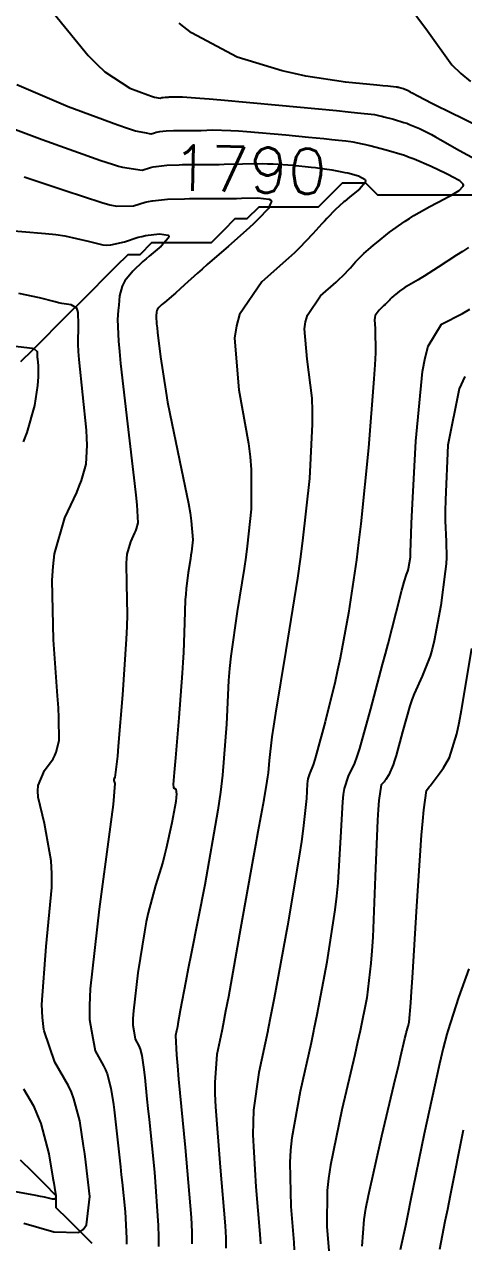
# Model space of a CAD drawing. Header units: metres. Extents: x 837117 to 838479, y 1189012 to 1191015.
# Drawn here: x 838248.2 to 838285.1, y 1189982.2 to 1190084.5 of the extents above; entities that cross this region are included whole.
import ezdxf

# ---------------------------------------------------------------- set-up
doc = ezdxf.new("R2010")
doc.units = ezdxf.units.M
doc.header["$LTSCALE"] = 0.3
for name, color, linetype in [('COTAS 10', 1, 'Continuous'), ('COTAS INT', 252, 'Continuous'), ('DRENAJE', 5, 'Continuous')]:
    doc.layers.add(name, color=color, linetype=linetype)
doc.styles.get("Standard").update_dxf_attribs({"font": 'simplex.shx'})

msp = doc.modelspace()

# ---------------------------------------------------------------- linework, layer by layer
at = {"layer": 'COTAS 10'}
for points in [[(838244.73, 1190076.64), (838249.68, 1190074.81), (838254.59, 1190073.04), (838255.58, 1190072.72), (838256.09, 1190072.57), (838256.41, 1190072.48), (838258.08, 1190072.24), (838258.78, 1190072.46), (838259, 1190072.5), (838259.23, 1190072.54), (838260.14, 1190072.64), (838261.17, 1190072.68), (838261.46, 1190072.69), (838261.76, 1190072.69), (838262.9, 1190072.7), (838264.16, 1190072.7), (838264.54, 1190072.71), (838264.94, 1190072.72), (838266.49, 1190072.77), (838268.13, 1190072.78), (838268.59, 1190072.77), (838269.06, 1190072.76), (838270.73, 1190072.64), (838272.26, 1190072.48), (838272.62, 1190072.44), (838272.96, 1190072.4), (838273.98, 1190072.25), (838274.84, 1190072.09), (838275.08, 1190072.04), (838275.33, 1190071.99), (838276.22, 1190071.76), (838276.78, 1190071.45), (838276.82, 1190071.33), (838276.8, 1190071.2), (838276.31, 1190070.64), (838275.49, 1190069.98), (838275.27, 1190069.8), (838275.06, 1190069.61), (838275.01, 1190069.57), (838274.61, 1190069.2), (838274.31, 1190068.92), (838273.57, 1190068.18), (838273.37, 1190067.96), (838273.16, 1190067.73), (838272.41, 1190066.87), (838271.29, 1190065.7), (838270.85, 1190065.29), (838270.36, 1190064.83), (838268.12, 1190062.86), (838266.25, 1190060.1), (838265.98, 1190059.16), (838265.83, 1190058.14), (838266.19, 1190053.78), (838267, 1190049.29), (838267.14, 1190048.18), (838267.23, 1190047.12), (838267.23, 1190043.78), (838266.88, 1190040.66), (838266.76, 1190039.74), (838266.63, 1190038.8), (838266.05, 1190035.19), (838265.51, 1190031.45), (838265.41, 1190030.42), (838265.32, 1190029.4), (838265.14, 1190025.73), (838264.82, 1190021.45), (838264.64, 1190020.04), (838264.42, 1190018.53), (838263.32, 1190012.26), (838262.17, 1190006.45), (838261.93, 1190005.22), (838261.73, 1190004.16), (838261.27, 1190001.72), (838261.07, 1190000.58), (838261.02, 1190000.33), (838260.98, 1190000.12), (838260.95, 1190000), (838260.87, 1189999.61), (838260.95, 1189997.98), (838261.03, 1189997.06), (838261.13, 1189995.94), (838261.69, 1189990.21), (838262.17, 1189984.34), (838262.23, 1189983.14), (838262.25, 1189982.12)], [(838276.53, 1189981.94), (838276.7, 1189984.17), (838276.85, 1189985.1), (838277.06, 1189986.17), (838278.18, 1189991.18), (838279.34, 1189996.03), (838279.58, 1189997), (838279.77, 1189997.8), (838280.13, 1189999.36), (838280.22, 1189999.79), (838280.25, 1189999.89), (838280.27, 1189999.98), (838280.28, 1190000), (838280.34, 1190000.21), (838280.41, 1190000.39), (838280.42, 1190000.44), (838280.44, 1190000.5), (838280.49, 1190000.72), (838280.62, 1190002.35), (838280.69, 1190003.3), (838280.76, 1190004.46), (838281.14, 1190010.45), (838281.53, 1190016.43), (838281.62, 1190017.59), (838281.71, 1190018.54), (838281.94, 1190020.18), (838282.16, 1190020.47), (838282.24, 1190020.57), (838282.32, 1190020.67), (838282.68, 1190021.11), (838283.1, 1190021.69), (838283.23, 1190021.88), (838283.36, 1190022.08), (838283.87, 1190022.95), (838284.48, 1190024.93), (838284.68, 1190025.84), (838284.89, 1190026.91), (838285.75, 1190032.08)]]:
    msp.add_lwpolyline(points, dxfattribs=at)
at = {"layer": 'COTAS INT'}
for points in [[(838280.15, 1190086.44), (838282.01, 1190083.92), (838284.07, 1190081.07), (838284.82, 1190080.35), (838285.63, 1190079.67)], [(838250.67, 1190085.35), (838253.54, 1190081.84), (838254.25, 1190081.11), (838254.92, 1190080.49), (838257.02, 1190079.1), (838258.54, 1190078.54), (838258.84, 1190078.44), (838259.09, 1190078.36), (838259.57, 1190078.27), (838259.73, 1190078.32), (838259.78, 1190078.33), (838259.83, 1190078.33), (838260.03, 1190078.36), (838260.26, 1190078.36), (838260.33, 1190078.37), (838260.39, 1190078.37), (838260.65, 1190078.37), (838260.93, 1190078.37), (838261.01, 1190078.37), (838261.1, 1190078.37), (838261.45, 1190078.39), (838262.91, 1190078.28), (838263.7, 1190078.22), (838264.66, 1190078.13), (838269.53, 1190077.68), (838274.39, 1190077.22), (838275.35, 1190077.12), (838276.14, 1190077.04), (838277.58, 1190076.89), (838278.03, 1190076.79), (838278.19, 1190076.75), (838278.37, 1190076.71), (838279.16, 1190076.51), (838280.05, 1190076.24), (838280.28, 1190076.16), (838280.52, 1190076.07), (838281.34, 1190075.72), (838282.35, 1190075.21), (838282.7, 1190075.02), (838283.08, 1190074.81), (838284.71, 1190073.89), (838286.42, 1190072.94)], [(838287.01, 1190075.56), (838283.64, 1190077.21), (838282.96, 1190077.54), (838282.39, 1190077.83), (838281.21, 1190078.43), (838280.79, 1190078.67), (838280.69, 1190078.72), (838280.6, 1190078.77), (838280.34, 1190078.9), (838280.13, 1190078.99), (838280.07, 1190079.01), (838280.01, 1190079.04), (838279.79, 1190079.1), (838279.58, 1190079.16), (838279.54, 1190079.17), (838279.49, 1190079.18), (838279.38, 1190079.2), (838278.68, 1190079.27), (838278.27, 1190079.31), (838277.76, 1190079.36), (838275.15, 1190079.61), (838271.8, 1190080.12), (838270.82, 1190080.33), (838269.82, 1190080.57), (838266.04, 1190081.7), (838262.2, 1190083.74), (838261.16, 1190084.55)], [(838265.13, 1189981.77), (838265.11, 1189982.63), (838265.06, 1189983.64), (838264.65, 1189988.55), (838264.25, 1189993.61), (838264.2, 1189994.71), (838264.19, 1189995.67), (838264.36, 1189998.05), (838264.77, 1190000), (838264.89, 1190000.6), (838265.1, 1190001.67), (838265.33, 1190002.89), (838266.35, 1190008.62), (838267.38, 1190014.38), (838267.6, 1190015.62), (838267.8, 1190016.72), (838268.3, 1190019.4), (838268.57, 1190020.94), (838268.62, 1190021.31), (838268.67, 1190021.65), (838268.75, 1190022.7), (838268.97, 1190024.66), (838269.11, 1190025.58), (838269.28, 1190026.66), (838270.17, 1190031.92), (838271.14, 1190037.99), (838271.36, 1190039.57), (838271.57, 1190041.11), (838272.14, 1190046.36), (838272.38, 1190050.92), (838272.37, 1190052.04), (838272.33, 1190053.09), (838271.91, 1190056.36), (838271.7, 1190058.91), (838271.79, 1190059.51), (838271.94, 1190060.06), (838273.04, 1190061.67), (838274.35, 1190062.83), (838274.64, 1190063.1), (838274.89, 1190063.34), (838275.55, 1190064.02), (838275.99, 1190064.53), (838276.11, 1190064.66), (838276.23, 1190064.79), (838276.67, 1190065.23), (838277.26, 1190065.75), (838277.48, 1190065.94), (838277.73, 1190066.14), (838278.84, 1190067.01), (838280.14, 1190067.94), (838280.51, 1190068.18), (838280.88, 1190068.41), (838282.23, 1190069.18), (838283.44, 1190069.81), (838283.71, 1190069.97), (838283.97, 1190070.11), (838284.67, 1190070.53), (838285.01, 1190070.87), (838285.04, 1190070.96), (838285.03, 1190071.04), (838284.75, 1190071.33), (838284.09, 1190071.68), (838283.84, 1190071.81), (838283.57, 1190071.94), (838282.34, 1190072.53), (838280.9, 1190073.15), (838280.49, 1190073.3), (838280.08, 1190073.45), (838278.54, 1190073.91), (838277.17, 1190074.26), (838276.85, 1190074.34), (838276.57, 1190074.41), (838275.78, 1190074.57), (838275.16, 1190074.65), (838274.55, 1190074.72), (838273.98, 1190074.78), (838273.32, 1190074.85), (838272.02, 1190074.98), (838270.13, 1190075.16), (838266.86, 1190075.45), (838266.15, 1190075.5), (838265.52, 1190075.53), (838263.97, 1190075.57), (838263.02, 1190075.54), (838262.78, 1190075.54), (838262.55, 1190075.54), (838261.77, 1190075.53), (838261.08, 1190075.53), (838260.9, 1190075.53), (838260.71, 1190075.52), (838260.09, 1190075.5), (838259.53, 1190075.44), (838259.39, 1190075.42), (838259.25, 1190075.39), (838259.1, 1190075.34), (838258.83, 1190075.25), (838258.28, 1190075.36), (838257.52, 1190075.51), (838256.83, 1190075.72), (838256.01, 1190076), (838251.84, 1190077.53), (838247.53, 1190079.38)], [(838248.16, 1190071.68), (838251.6, 1190070.53), (838254.68, 1190069.5), (838255.34, 1190069.33), (838255.93, 1190069.21), (838257.34, 1190069.23), (838258.31, 1190069.53), (838258.61, 1190069.59), (838258.9, 1190069.64), (838258.93, 1190069.65), (838260.2, 1190069.78), (838261.62, 1190069.83), (838262.03, 1190069.84), (838262.45, 1190069.85), (838264.02, 1190069.86), (838265.59, 1190069.86), (838266, 1190069.86), (838266.41, 1190069.87), (838267.79, 1190069.91), (838268.73, 1190069.8), (838268.86, 1190069.72), (838268.93, 1190069.61), (838268.82, 1190069.36), (838268.68, 1190069.02), (838267.79, 1190068.09), (838267.44, 1190067.76), (838267.05, 1190067.4), (838265.31, 1190065.85), (838263.52, 1190064.3), (838263.1, 1190063.93), (838262.72, 1190063.59), (838261.62, 1190062.61), (838260.86, 1190061.91), (838260.69, 1190061.76), (838260.53, 1190061.62), (838260.1, 1190061.25), (838259.8, 1190061), (838259.73, 1190060.94), (838259.67, 1190060.89), (838259.48, 1190060.71), (838259.36, 1190060.56), (838259.33, 1190060.51), (838259.31, 1190060.47), (838259.27, 1190060.32), (838259.26, 1190060.17), (838259.25, 1190060.13), (838259.25, 1190060.09), (838259.24, 1190059.94), (838259.28, 1190059.33), (838259.32, 1190059), (838259.36, 1190058.6), (838259.61, 1190056.55), (838260.04, 1190053.69), (838260.2, 1190052.77), (838260.39, 1190051.81), (838261.21, 1190047.88), (838261.96, 1190044.25), (838262.09, 1190043.48), (838262.19, 1190042.81), (838262.31, 1190041.21), (838262.2, 1190040.21), (838262.16, 1190039.92), (838262.12, 1190039.62), (838261.94, 1190038.46), (838261.76, 1190037.08), (838261.72, 1190036.64), (838261.69, 1190036.17), (838261.62, 1190034.24), (838261.53, 1190031.75), (838261.48, 1190030.91), (838261.42, 1190030.02), (838261.14, 1190026.28), (838260.86, 1190022.9), (838260.76, 1190021.68), (838260.68, 1190020.66), (838260.7, 1190020.44), (838260.71, 1190020.39), (838260.74, 1190020.36), (838260.89, 1190020.29), (838260.95, 1190019.85), (838260.93, 1190019.58), (838260.88, 1190019.24), (838260.56, 1190017.46), (838260.08, 1190015.3), (838259.94, 1190014.73), (838259.79, 1190014.16), (838259.19, 1190012.19), (838258.57, 1190009.9), (838258.41, 1190009.14), (838258.25, 1190008.32), (838257.69, 1190004.87), (838257.33, 1190001.69), (838257.29, 1190001.04), (838257.28, 1190000.48), (838257.36, 1190000), (838257.47, 1189999.29), (838257.79, 1189998.74), (838257.85, 1189998.59), (838257.91, 1189998.45), (838258.05, 1189997.94), (838258.13, 1189997.35), (838258.16, 1189997.16), (838258.19, 1189996.95), (838258.28, 1189996.08), (838258.47, 1189994.28), (838258.55, 1189993.49), (838258.65, 1189992.56), (838259.09, 1189988.13), (838259.42, 1189983.66), (838259.44, 1189982.71), (838259.43, 1189981.89)], [(838245.94, 1190067.25), (838249.94, 1190066.92), (838250.81, 1190066.82), (838251.58, 1190066.71), (838253.52, 1190066.26), (838254.77, 1190065.96), (838255.11, 1190065.94), (838255.44, 1190065.95), (838256.59, 1190066.22), (838257.72, 1190066.59), (838258.04, 1190066.67), (838258.35, 1190066.74), (838259.52, 1190066.88), (838260.25, 1190066.76), (838260.3, 1190066.66), (838260.28, 1190066.54), (838259.66, 1190065.86), (838258.65, 1190065.02), (838258.39, 1190064.79), (838258.13, 1190064.56), (838257.28, 1190063.74), (838256.62, 1190062.93), (838256.49, 1190062.71), (838256.38, 1190062.48), (838256.17, 1190061.68), (838256.1, 1190060.89), (838256.08, 1190060.67), (838256.06, 1190060.46), (838255.99, 1190059.69), (838256.07, 1190057.89), (838256.15, 1190057.02), (838256.26, 1190055.99), (838256.84, 1190050.93), (838257.42, 1190045.94), (838257.53, 1190044.95), (838257.61, 1190044.13), (838257.7, 1190042.62), (838257.56, 1190042.14), (838257.5, 1190041.97), (838257.43, 1190041.8), (838257.08, 1190041.05), (838256.78, 1190040.01), (838256.74, 1190039.64), (838256.71, 1190039.24), (838256.75, 1190037.51), (838256.8, 1190034.9), (838256.77, 1190033.94), (838256.72, 1190032.88), (838256.42, 1190028.21), (838256.06, 1190023.89), (838255.99, 1190023.06), (838255.92, 1190022.38), (838255.76, 1190021.25), (838255.7, 1190021.12), (838255.7, 1190021.07), (838255.7, 1190021.01), (838255.76, 1190020.77), (838255.62, 1190018.99), (838255.5, 1190017.96), (838255.33, 1190016.7), (838254.45, 1190010.21), (838253.71, 1190003.53), (838253.65, 1190002.14), (838253.64, 1190000.95), (838253.81, 1190000), (838254.11, 1189998.33), (838254.83, 1189997.06), (838254.99, 1189996.72), (838255.12, 1189996.38), (838255.44, 1189995.19), (838255.65, 1189993.82), (838255.71, 1189993.36), (838255.77, 1189992.88), (838256, 1189990.86), (838256.24, 1189988.58), (838256.31, 1189987.93), (838256.38, 1189987.27), (838256.63, 1189984.8), (838256.75, 1189982.59), (838256.74, 1189982.09)], [(838285.47, 1190065.75), (838284.95, 1190065.41), (838284.45, 1190065.09), (838282.91, 1190064.09), (838281.73, 1190063.33), (838281.47, 1190063.17), (838281.24, 1190063.03), (838280.65, 1190062.69), (838280.26, 1190062.47), (838280.15, 1190062.4), (838280.04, 1190062.33), (838279.66, 1190062.06), (838279.33, 1190061.8), (838279.26, 1190061.74), (838279.2, 1190061.69), (838279.02, 1190061.53), (838278.9, 1190061.41), (838278.86, 1190061.37), (838278.83, 1190061.33), (838278.7, 1190061.18), (838278.5, 1190060.98), (838278.43, 1190060.91), (838278.34, 1190060.83), (838277.96, 1190060.49), (838277.64, 1190060.02), (838277.59, 1190059.86), (838277.57, 1190059.68), (838277.63, 1190058.93), (838277.65, 1190056.89), (838277.6, 1190055.9), (838277.53, 1190054.72), (838277.06, 1190048.93), (838276.42, 1190042.55), (838276.24, 1190040.99), (838276.06, 1190039.53), (838275.39, 1190035.04), (838274.68, 1190031.28), (838274.47, 1190030.28), (838274.26, 1190029.31), (838273.43, 1190025.93), (838272.71, 1190023.28), (838272.56, 1190022.76), (838272.42, 1190022.33), (838272.13, 1190021.57), (838271.99, 1190021.16), (838271.96, 1190020.96), (838271.93, 1190020.72), (838271.87, 1190019.51), (838271.59, 1190016.98), (838271.44, 1190015.9), (838271.25, 1190014.66), (838270.26, 1190008.82), (838269.15, 1190002.73), (838268.88, 1190001.33), (838268.63, 1190000.05), (838268.62, 1190000), (838267.86, 1189996.5), (838267.42, 1189993.35), (838267.38, 1189992.34), (838267.37, 1189991.27), (838267.62, 1189986.9), (838267.95, 1189982.93), (838267.99, 1189982.12)], [(838248.13, 1189983.87), (838250.64, 1189983.14), (838252.75, 1189983.08), (838253.12, 1189983.34), (838253.4, 1189983.72), (838253.66, 1189986.09), (838253.33, 1189988.98), (838253.24, 1189989.69), (838253.15, 1189990.35), (838252.84, 1189992.44), (838252.33, 1189994.3), (838252.12, 1189994.84), (838251.88, 1189995.38), (838250.74, 1189997.38), (838249.85, 1190000), (838249.81, 1190000.12), (838249.7, 1190001.12), (838249.65, 1190002.22), (838250.02, 1190007.08), (838250.47, 1190012.04), (838250.48, 1190013.2), (838250.44, 1190014.27), (838249.87, 1190017.39), (838249.33, 1190019.62), (838249.3, 1190020.13), (838249.33, 1190020.59), (838249.86, 1190021.86), (838250.59, 1190022.83), (838250.74, 1190023.11), (838250.86, 1190023.38), (838251.09, 1190024.37), (838251.07, 1190026.28), (838251.03, 1190027.12), (838250.97, 1190028.11), (838250.63, 1190032.82), (838250.51, 1190037.81), (838250.59, 1190038.97), (838250.71, 1190040.03), (838251.58, 1190043.04), (838252.58, 1190045.19), (838252.79, 1190045.7), (838252.97, 1190046.17), (838253.36, 1190047.55), (838253.44, 1190049.14), (838253.42, 1190049.74), (838253.38, 1190050.4), (838253.09, 1190053.36), (838252.78, 1190056.34), (838252.73, 1190057.01), (838252.7, 1190057.62), (838252.72, 1190059.28), (838252.7, 1190060.28), (838252.65, 1190060.48), (838252.57, 1190060.64), (838252.1, 1190060.92), (838251.32, 1190061.04), (838251.05, 1190061.1), (838250.75, 1190061.17), (838249.46, 1190061.51), (838247.71, 1190061.88)], [(838270.87, 1189981.61), (838270.84, 1189982.23), (838270.59, 1189985.25), (838270.49, 1189988.94), (838270.55, 1189989.98), (838270.65, 1189991.04), (838271.35, 1189994.94), (838272.28, 1189999.01), (838272.48, 1190000), (838272.52, 1190000.18), (838272.76, 1190001.37), (838273.59, 1190005.8), (838274.26, 1190010.16), (838274.4, 1190011.31), (838274.51, 1190012.43), (838274.75, 1190016.24), (838274.91, 1190019.23), (838274.98, 1190019.83), (838275.05, 1190020.34), (838275.39, 1190021.36), (838275.93, 1190022.46), (838276.12, 1190023.01), (838276.33, 1190023.68), (838277.27, 1190027.02), (838278.25, 1190030.73), (838278.49, 1190031.63), (838278.71, 1190032.48), (838279.38, 1190035.11), (838279.87, 1190036.99), (838279.97, 1190037.36), (838280.06, 1190037.68), (838280.26, 1190038.29), (838280.38, 1190038.57), (838280.4, 1190038.67), (838280.43, 1190038.79), (838280.52, 1190039.28), (838280.59, 1190039.76), (838280.6, 1190039.86), (838280.6, 1190039.96), (838280.6, 1190040.18), (838280.65, 1190041.69), (838280.69, 1190042.59), (838280.74, 1190043.7), (838281.04, 1190049.48), (838281.6, 1190055.33), (838281.82, 1190056.49), (838282.07, 1190057.46), (838283.2, 1190059.3), (838284.95, 1190060.19), (838285.59, 1190060.55)], [(838247.44, 1190057.47), (838248.6, 1190057.33), (838248.82, 1190057.28), (838249, 1190057.23), (838249.26, 1190057), (838249.26, 1190056.67), (838249.26, 1190056.54), (838249.27, 1190056.4), (838249.34, 1190055.8), (838249.34, 1190054.87), (838249.31, 1190054.53), (838249.27, 1190054.16), (838249.02, 1190052.49), (838248.37, 1190050.2), (838248.08, 1190049.42)], [(838285.15, 1190054.91), (838284.67, 1190053.89), (838283.73, 1190049.16), (838283.54, 1190044.57), (838283.51, 1190043.62), (838283.5, 1190042.81), (838283.58, 1190041.06), (838283.62, 1190039.73), (838283.58, 1190039.19), (838283.52, 1190038.56), (838283.14, 1190035.68), (838282.59, 1190032.72), (838282.42, 1190032.04), (838282.25, 1190031.43), (838281.58, 1190029.76), (838280.9, 1190028.28), (838280.72, 1190027.79), (838280.54, 1190027.27), (838279.92, 1190025.1), (838279.38, 1190023.1), (838279.25, 1190022.68), (838279.14, 1190022.31), (838278.79, 1190021.49), (838278.52, 1190021.09), (838278.45, 1190021), (838278.38, 1190020.91), (838278.14, 1190020.65), (838277.93, 1190019.33), (838277.87, 1190018.58), (838277.82, 1190017.67), (838277.64, 1190012.96), (838277.43, 1190007.87), (838277.35, 1190006.72), (838277.27, 1190005.67), (838276.93, 1190002.78), (838276.38, 1190000.01), (838276.37, 1190000), (838276.16, 1189999.04), (838275.92, 1189997.98), (838274.84, 1189993.38), (838273.88, 1189988.73), (838273.72, 1189987.62), (838273.6, 1189986.6), (838273.56, 1189983.59), (838273.73, 1189981.53)], [(838285.48, 1190005.21), (838284.63, 1190002.81), (838283.74, 1190000), (838283.65, 1189999.72), (838283.35, 1189998.54), (838283.03, 1189997.23), (838281.75, 1189991.36), (838280.61, 1189985.75), (838280.37, 1189984.61), (838280.17, 1189983.64), (838279.73, 1189981.62)], [(838248.1, 1189995.14), (838248.93, 1189993.7), (838249.26, 1189992.96), (838249.55, 1189992.23), (838250.24, 1189989.69), (838250.58, 1189987.63), (838250.64, 1189987.21), (838250.7, 1189986.86), (838250.81, 1189986.15), (838250.78, 1189985.93), (838250.76, 1189985.9), (838250.72, 1189985.87), (838250.53, 1189985.88), (838249.86, 1189986.03), (838249.53, 1189986.09), (838249.13, 1189986.17), (838247.15, 1189986.55)], [(838283.06, 1189981.69), (838283.52, 1189984.03), (838283.72, 1189985.03), (838283.95, 1189986.2), (838285.06, 1189991.69)]]:
    msp.add_lwpolyline(points, dxfattribs=at)
at = {"layer": 'DRENAJE'}
for points in [[(838285.85, 1190070.13, 0), (838284.85, 1190070.13, 0), (838283.85, 1190070.13, 0), (838282.85, 1190070.13, 0), (838281.85, 1190070.13, 0), (838280.85, 1190070.13, 0), (838279.85, 1190070.13, 0), (838278.85, 1190070.13, 0), (838277.85, 1190070.13, 0), (838276.85, 1190071.13, 0), (838275.85, 1190071.13, 0), (838274.85, 1190071.13, 0), (838273.85, 1190070.13, 0), (838272.85, 1190069.13, 0), (838271.86, 1190069.13, 0), (838270.86, 1190069.13, 0), (838269.86, 1190069.13, 0), (838268.86, 1190069.13, 0), (838267.86, 1190069.13, 0), (838266.86, 1190068.13, 0), (838265.86, 1190068.13, 0), (838264.86, 1190067.13, 0), (838263.86, 1190066.13, 0), (838262.86, 1190066.13, 0), (838261.86, 1190066.13, 0), (838260.86, 1190066.13, 0), (838259.86, 1190066.13, 0), (838258.86, 1190066.13, 0), (838257.86, 1190065.13, 0), (838256.86, 1190065.13, 0), (838255.86, 1190064.13, 0), (838254.86, 1190063.13, 0), (838253.86, 1190062.13, 0), (838252.86, 1190061.13, 0), (838251.86, 1190060.13, 0), (838250.86, 1190059.13, 0), (838249.86, 1190058.13, 0), (838248.86, 1190057.13, 0), (838247.86, 1190056.13, 0)], [(838253.86, 1189982.16, 0), (838252.86, 1189983.16, 0), (838251.86, 1189984.16, 0), (838250.86, 1189985.16, 0), (838250.86, 1189986.16, 0), (838249.86, 1189987.16, 0), (838248.86, 1189988.16, 0), (838247.86, 1189989.16, 0)]]:
    msp.add_polyline3d(points, dxfattribs=at)

# ---------------------------------------------------------------- texts
at = {"layer": 'COTAS 10', "insert": (838260.49, 1190070.55), "char_height": 3.8, "attachment_point": 7, "rotation": 358.3955}
msp.add_mtext('1790', dxfattribs=at)

doc.saveas('drawing.dxf')
